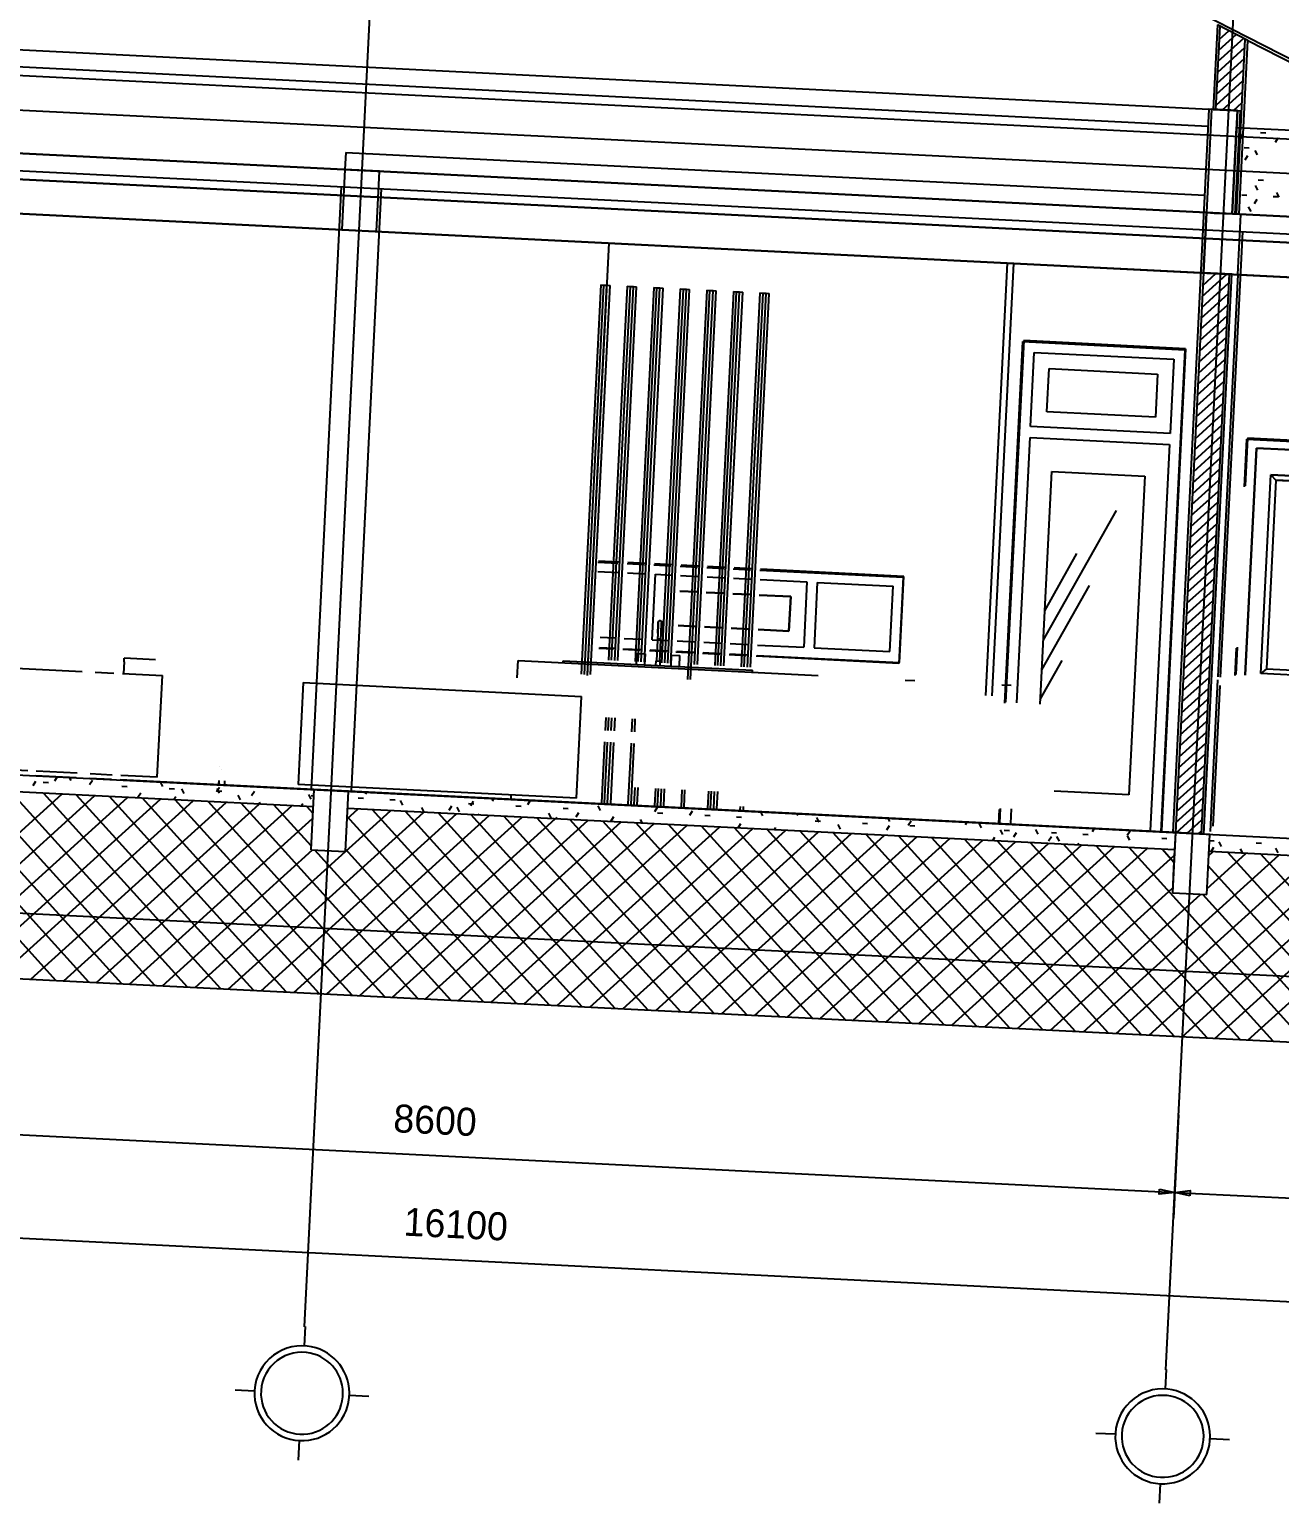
# Model space of a CAD drawing. Extents: x 549999 to 550212, y 1838161 to 1838467.
# Drawn here: x 550075.23 to 550082.48, y 1838235.4 to 1838243.96 of the extents above; entities that cross this region are included whole.
import ezdxf

# ---------------------------------------------------------------- set-up
doc = ezdxf.new("R2010")
doc.units = 0
for name, color, linetype in [('Level 1', 7, 'Continuous'), ('Level 11', 7, 'Continuous'), ('Level 14', 7, 'Continuous'), ('Level 15', 7, 'Continuous'), ('Level 18', 7, 'Continuous'), ('Level 19', 7, 'Continuous'), ('Level 20', 7, 'Continuous'), ('Level 27', 7, 'Continuous'), ('Level 28', 7, 'Continuous'), ('Level 3', 7, 'Continuous'), ('Level 37', 7, 'Continuous'), ('Level 4', 7, 'Continuous'), ('Level 5', 7, 'Continuous'), ('Level 6', 7, 'Continuous'), ('Level 7', 7, 'Continuous'), ('Level 8', 7, 'Continuous')]:
    doc.layers.add(name, color=color, linetype=linetype)

# ---------------------------------------------------------------- blocks, each defined once
blk = doc.blocks.new('FURN42')
at = {"layer": 'Level 1'}
for p, q in [((287.39, 61.08), (448.86, 61.08)), ((287.39, 61.08), (287.39, 2)), ((448.86, 2), (448.86, 61.08)), ((448.86, 2), (287.39, 2))]:
    blk.add_line(p, q, dxfattribs=at)
blk = doc.blocks.new('4___S5')
at = {"layer": 'Level 1'}
for p, q in [((201.22, 70), (183.08, 70)), ((183.08, 67.93), (183.08, 61.08)), ((241.5, 9.99), (241.49, 9.99)), ((241.33, 2), (241.33, 0)), ((241.34, 2), (241.34, 0)), ((242.6, 8.37), (242.61, 8.37)), ((244.83, 0), (244.83, 2))]:
    blk.add_line(p, q, dxfattribs=at)
blk.add_ellipse((183.08, 67.5), major_axis=(0, 2.5), ratio=0.000167, start_param=4.886922, end_param=6.283185, dxfattribs=at)
blk = doc.blocks.new('M_SIN1')
at = {"layer": 'Level 3'}
for p, q in [((491.22, 100), (491.22, 83.81)), ((491.22, 100), (491.22, 96.51)), ((492.17, 96.51), (491.24, 96.51)), ((493.1, 96.51), (492.17, 96.51)), ((493.12, 83.81), (493.12, 100)), ((493.12, 96.51), (493.12, 100)), ((479.63, 87.62), (479.63, 81.27)), ((479.63, 87.62), (484.71, 87.62)), ((484.71, 81.27), (484.71, 87.62)), ((499.63, 87.62), (499.63, 81.27)), ((499.63, 87.62), (504.71, 87.62)), ((504.71, 81.27), (504.71, 87.62)), ((437.17, 81.27), (547.17, 81.27)), ((437.17, 80), (437.17, 81.27)), ((490.9, 83.81), (490.9, 81.27)), ((490.9, 83.81), (493.44, 83.81)), ((493.44, 81.27), (493.44, 83.81)), ((547.17, 80), (547.17, 81.27))]:
    blk.add_line(p, q, dxfattribs=at)
for points in [[(491.22, 106.35), (491.22, 106.39), (491.22, 106.43), (491.23, 106.47), (491.23, 106.5), (491.24, 106.54), (491.25, 106.58), (491.26, 106.62), (491.27, 106.65), (491.28, 106.69), (491.29, 106.72), (491.31, 106.76), (491.33, 106.79), (491.35, 106.83), (491.37, 106.86), (491.39, 106.89), (491.41, 106.92), (491.43, 106.95), (491.46, 106.98), (491.48, 107.01), (491.51, 107.04), (491.54, 107.06), (491.57, 107.09), (491.6, 107.11), (491.63, 107.13), (491.66, 107.15), (491.69, 107.17), (491.72, 107.19), (491.76, 107.21), (491.79, 107.23), (491.83, 107.24), (491.86, 107.25), (491.9, 107.27), (491.94, 107.28), (491.97, 107.28), (492.01, 107.29), (492.05, 107.3), (492.09, 107.3), (492.12, 107.3), (492.16, 107.3), (492.17, 107.3)], [(491.22, 106.15), (491.22, 106.21), (491.22, 106.26), (491.22, 106.3), (491.22, 106.33), (491.22, 106.34), (491.22, 106.35), (491.22, 106.35)], [(491.22, 106.35), (491.22, 106.35), (491.22, 106.33), (491.22, 106.31), (491.22, 106.27), (491.22, 106.23), (491.22, 106.17), (491.22, 106.11), (491.22, 106.03), (491.22, 105.95), (491.22, 105.85), (491.22, 105.75), (491.22, 105.63), (491.22, 105.51), (491.22, 105.38), (491.22, 105.24), (491.22, 105.1), (491.22, 104.94), (491.22, 104.78), (491.22, 104.61), (491.22, 104.43), (491.22, 104.24), (491.22, 104.05), (491.22, 103.85), (491.22, 103.64), (491.22, 103.43), (491.22, 103.22), (491.22, 103), (491.22, 102.77), (491.22, 102.54), (491.22, 102.3), (491.22, 102.06), (491.22, 101.82), (491.22, 101.58), (491.22, 101.33), (491.22, 101.08), (491.22, 100.83), (491.22, 100.58), (491.22, 100.32), (491.22, 100.07), (491.22, 100)], [(491.22, 100), (491.22, 100.26), (491.22, 100.51), (491.22, 100.76), (491.22, 101.01), (491.22, 101.26), (491.22, 101.51), (491.22, 101.76), (491.22, 102), (491.22, 102.24), (491.22, 102.48), (491.22, 102.71), (491.22, 102.93), (491.22, 103.16), (491.22, 103.38), (491.22, 103.59), (491.22, 103.79), (491.22, 104), (491.22, 104.19), (491.22, 104.38), (491.22, 104.56), (491.22, 104.73), (491.22, 104.9), (491.22, 105.05), (491.22, 105.2), (491.22, 105.35), (491.22, 105.48), (491.22, 105.6), (491.22, 105.72), (491.22, 105.82), (491.22, 105.92)], [(492.17, 107.3), (492.21, 107.3), (492.25, 107.3), (492.29, 107.3), (492.32, 107.29), (492.36, 107.29), (492.4, 107.28), (492.44, 107.27), (492.47, 107.26), (492.51, 107.24), (492.54, 107.23), (492.58, 107.21), (492.61, 107.2), (492.65, 107.18), (492.68, 107.16), (492.71, 107.14), (492.74, 107.12), (492.77, 107.09), (492.8, 107.07), (492.83, 107.04), (492.86, 107.02), (492.88, 106.99), (492.91, 106.96), (492.93, 106.93), (492.95, 106.9), (492.97, 106.87), (492.99, 106.83), (493.01, 106.8), (493.03, 106.77), (493.05, 106.73), (493.06, 106.7), (493.07, 106.66), (493.08, 106.63), (493.09, 106.59), (493.1, 106.55), (493.11, 106.51), (493.12, 106.48), (493.12, 106.44), (493.12, 106.4), (493.12, 106.36), (493.12, 106.35)], [(493.12, 106.35), (493.12, 106.35), (493.12, 106.33), (493.12, 106.31), (493.12, 106.27), (493.12, 106.23), (493.12, 106.17), (493.12, 106.11)], [(493.12, 100), (493.12, 100.26), (493.12, 100.51), (493.12, 100.76), (493.12, 101.01), (493.12, 101.26), (493.12, 101.51), (493.12, 101.76), (493.12, 102), (493.12, 102.24), (493.12, 102.48), (493.12, 102.71), (493.12, 102.93), (493.12, 103.16), (493.12, 103.38), (493.12, 103.59), (493.12, 103.79), (493.12, 104), (493.12, 104.19), (493.12, 104.38), (493.12, 104.56), (493.12, 104.73), (493.12, 104.9), (493.12, 105.05), (493.12, 105.2), (493.12, 105.35), (493.12, 105.48), (493.12, 105.6), (493.12, 105.72), (493.12, 105.82), (493.12, 105.92), (493.12, 106.01), (493.12, 106.09), (493.12, 106.15), (493.12, 106.21), (493.12, 106.26), (493.12, 106.3), (493.12, 106.33), (493.12, 106.34), (493.12, 106.35), (493.12, 106.35)], [(493.12, 105.95), (493.12, 105.85), (493.12, 105.75), (493.12, 105.63), (493.12, 105.51), (493.12, 105.38), (493.12, 105.24), (493.12, 105.1), (493.12, 104.94), (493.12, 104.78), (493.12, 104.61), (493.12, 104.43), (493.12, 104.24), (493.12, 104.05), (493.12, 103.85), (493.12, 103.64), (493.12, 103.43), (493.12, 103.22), (493.12, 103), (493.12, 102.77), (493.12, 102.54), (493.12, 102.3), (493.12, 102.06), (493.12, 101.82), (493.12, 101.58), (493.12, 101.33), (493.12, 101.08), (493.12, 100.83), (493.12, 100.58), (493.12, 100.32), (493.12, 100.07), (493.12, 100)]]:
    blk.add_lwpolyline(points, dxfattribs=at)
blk = doc.blocks.new('FURN43')
at = {"layer": 'Level 1'}
for p, q in [((411.1, 80), (585.36, 80)), ((411.1, 70), (411.1, 80)), ((635.86, 80), (641.36, 80)), ((691.86, 80), (697.36, 80)), ((411.1, 0), (411.1, 2))]:
    blk.add_line(p, q, dxfattribs=at)
blk = doc.blocks.new('FLOO26')
at = {"layer": 'Level 8'}
for p, q in [((448.1, 300), (449.9, 300)), ((448.1, 300), (448.1, 74)), ((449.9, 300), (451.7, 300)), ((449.9, 74), (449.9, 300)), ((451.7, 300), (453.5, 300)), ((451.7, 74), (451.7, 300)), ((453.5, 74), (453.5, 300)), ((463.5, 300), (465.3, 300)), ((463.5, 300), (463.5, 82.9)), ((465.3, 300), (467.1, 300)), ((465.3, 82.9), (465.3, 300)), ((467.1, 300), (468.9, 300)), ((467.1, 82.9), (467.1, 300)), ((468.9, 82.9), (468.9, 300)), ((478.9, 300), (480.7, 300)), ((478.9, 300), (478.9, 82.9)), ((480.7, 300), (482.5, 300)), ((480.7, 82.9), (480.7, 300)), ((482.5, 300), (484.3, 300)), ((482.5, 82.9), (482.5, 300)), ((484.3, 82.9), (484.3, 300)), ((494.3, 300), (496.1, 300)), ((494.3, 300), (494.3, 82.9)), ((496.1, 300), (497.9, 300)), ((496.1, 82.9), (496.1, 300)), ((497.9, 300), (499.7, 300)), ((497.9, 82.9), (497.9, 300)), ((499.7, 82.9), (499.7, 300)), ((509.7, 300), (511.5, 300)), ((509.7, 300), (509.7, 74)), ((511.5, 300), (513.3, 300)), ((511.5, 74), (511.5, 300)), ((513.3, 300), (515.1, 300)), ((513.3, 82.9), (513.3, 300)), ((515.1, 82.9), (515.1, 300)), ((525.1, 300), (526.9, 300)), ((525.1, 300), (525.1, 82.9)), ((526.9, 300), (528.7, 300)), ((526.9, 82.9), (526.9, 300)), ((528.7, 300), (530.5, 300)), ((528.7, 82.9), (528.7, 300)), ((530.5, 82.9), (530.5, 300)), ((540.5, 300), (542.3, 300)), ((540.5, 300), (540.5, 82.9)), ((542.3, 300), (544.1, 300)), ((542.3, 82.9), (542.3, 300)), ((544.1, 300), (545.9, 300)), ((544.1, 82.9), (544.1, 300)), ((545.9, 82.9), (545.9, 300)), ((463.5, 49.66), (463.5, 42.16)), ((465.3, 42.16), (465.3, 49.66)), ((467.1, 42.16), (467.1, 49.66)), ((468.9, 42.16), (468.9, 49.66)), ((478.9, 49.66), (478.9, 42.16)), ((480.7, 42.16), (480.7, 49.66)), ((463.5, 35.42), (463.5, 0)), ((465.3, 0), (465.3, 35.42)), ((467.1, 0), (467.1, 35.42)), ((468.9, 0), (468.9, 35.42)), ((478.9, 35.42), (478.9, 0)), ((480.7, 0), (480.7, 35.42)), ((482.5, 0), (482.5, 9.99)), ((484.3, 0), (484.3, 10)), ((494.3, 10), (494.3, 0)), ((496.1, 0), (496.1, 10)), ((497.9, 0), (497.9, 10)), ((499.7, 0), (499.7, 10.01)), ((509.7, 10.01), (509.7, 0)), ((511.5, 0), (511.5, 10.01)), ((525.1, 9.99), (525.1, 0)), ((526.9, 0), (526.9, 9.99)), ((528.7, 0), (528.7, 9.99)), ((530.5, 0), (530.5, 9.99)), ((544.1, 0), (544.1, 2)), ((545.9, 0), (545.9, 2))]:
    blk.add_line(p, q, dxfattribs=at)
blk = doc.blocks.new('CUADI3')
at = {"layer": 'Level 5'}
for p, q in [((921.1, 230), (827.1, 230)), ((827.1, 230), (827.1, 202.22)), ((832.6, 92.71), (832.6, 224.5)), ((832.6, 224.5), (915.6, 224.5)), ((915.6, 224.5), (832.6, 224.5)), ((832.6, 224.5), (832.6, 92.71)), ((915.6, 224.5), (915.6, 0)), ((915.6, 0), (915.6, 224.5)), ((921.1, 0), (921.1, 230)), ((905.6, 209.5), (841.6, 209.5)), ((841.6, 209.5), (844.6, 206.5)), ((841.6, 209.5), (844.6, 206.5)), ((841.6, 94), (841.6, 209.5)), ((841.6, 209.5), (905.6, 209.5)), ((844.6, 206.5), (852.37, 206.5)), ((902.6, 206.5), (844.6, 206.5)), ((844.6, 206.5), (844.6, 97)), ((852.37, 206.5), (902.6, 206.5)), ((872.09, 184.79), (882.95, 206.5)), ((872.09, 201.93), (874.37, 206.5)), ((877.8, 179.07), (891.52, 206.5)), ((889.23, 184.79), (900.09, 206.5)), ((902.6, 206.5), (905.6, 209.5)), ((905.6, 209.5), (902.6, 206.5)), ((902.6, 97), (902.6, 206.5)), ((905.6, 209.5), (905.6, 94)), ((827.1, 108.69), (827.1, 92.71)), ((844.6, 97), (841.6, 94)), ((844.6, 97), (902.6, 97)), ((905.6, 94), (902.6, 97)), ((905.6, 94), (841.6, 94)), ((863.26, 79), (905.6, 79)), ((865.82, 76), (867.95, 79)), ((874.4, 76), (876.52, 79)), ((882.97, 76), (885.09, 79)), ((905.6, 79), (902.6, 76)), ((905.6, 79), (905.6, 15)), ((902.6, 76), (864.5, 76)), ((891.3, 51.75), (902.6, 74.35)), ((902.6, 18), (902.6, 76)), ((882.99, 18), (902.6, 57.21)), ((891.57, 18), (902.6, 40.06)), ((902.6, 18), (864.5, 18)), ((864.5, 18), (864.5, 15.24)), ((864.5, 18), (902.6, 18)), ((900.14, 18), (902.6, 22.92)), ((905.6, 15), (902.6, 18)), ((905.6, 15), (902.6, 18)), ((864.5, 15.24), (862.6, 15.16)), ((862.6, 15.16), (862.6, 15)), ((862.6, 15), (864.5, 15)), ((905.6, 15), (862.6, 15)), ((864.5, 15), (874.56, 15)), ((874.56, 15), (905.6, 15))]:
    blk.add_line(p, q, dxfattribs=at)
blk = doc.blocks.new('FURN46')
at = {"layer": 'Level 1'}
for p, q in [((48.6, 61.08), (54.36, 61.08)), ((48.6, 2), (48.6, 61.08)), ((59.38, 61.08), (71.6, 61.08)), ((79.1, 61.08), (159.1, 61.08)), ((166.6, 61.08), (177.43, 61.08)), ((182.45, 61.08), (205.6, 61.08)), ((205.6, 2), (205.6, 61.08)), ((52.39, 2), (48.6, 2)), ((71.6, 2), (57.39, 2)), ((101.4, 2), (79.1, 2)), ((130.4, 2), (106.4, 2)), ((159.1, 2), (135.4, 2)), ((179.42, 2), (166.6, 2)), ((205.6, 2), (184.42, 2))]:
    blk.add_line(p, q, dxfattribs=at)
blk = doc.blocks.new('CUA_13')
at = {"layer": 'Level 5'}
for p, q in [((788.6, 280), (694.6, 280)), ((694.6, 280), (694.6, 69.99)), ((788.6, 280), (788.6, 0)), ((701.1, 230.5), (701.1, 273.5)), ((701.1, 273.5), (782.1, 273.5)), ((782.1, 273.5), (782.1, 230.5)), ((710.1, 239.5), (710.1, 264.5)), ((710.1, 264.5), (773.1, 264.5)), ((773.1, 264.5), (773.1, 239.5)), ((773.1, 239.5), (710.1, 239.5)), ((782.1, 230.5), (701.1, 230.5)), ((701.1, 224), (782.1, 224)), ((701.1, 69.99), (701.1, 224)), ((782.1, 224), (782.1, 0)), ((714.6, 70), (714.6, 205)), ((714.6, 205), (768.6, 205)), ((768.6, 205), (768.6, 20)), ((714.6, 106.96), (753.28, 184.33)), ((714.6, 124.11), (731.63, 158.17)), ((714.6, 89.82), (739.76, 140.14)), ((714.6, 72.67), (726.23, 95.94)), ((768.6, 20), (725.21, 20)), ((694.6, 8.39), (694.6, 0)), ((701.1, 0), (701.1, 8.39))]:
    blk.add_line(p, q, dxfattribs=at)
blk = doc.blocks.new('CUA_L1')
at = {"layer": 'Level 7'}
for p, q in [((466.5, 140), (454.8, 140)), ((481.9, 140), (471.9, 140)), ((497.3, 140), (487.3, 140)), ((512.7, 140), (502.7, 140)), ((528.1, 140), (518.1, 140)), ((543.5, 140), (533.5, 140)), ((632.1, 140), (548.9, 140)), ((632.1, 90), (632.1, 140)), ((454.8, 134), (466.5, 134)), ((471.9, 134), (481.9, 134)), ((488.1, 134), (497.3, 134)), ((488.1, 96), (488.1, 134)), ((502.7, 134), (512.7, 134)), ((518.1, 134), (528.1, 134)), ((533.5, 134), (543.5, 134)), ((548.9, 134), (576.1, 134)), ((576.1, 134), (576.1, 96)), ((582.1, 134), (582.1, 96)), ((582.1, 134), (626.1, 134)), ((626.1, 96), (626.1, 134)), ((512.7, 125), (502.7, 125)), ((502.7, 125), (512.7, 125)), ((528.1, 125), (518.1, 125)), ((518.1, 125), (528.1, 125)), ((543.5, 125), (533.5, 125)), ((533.5, 125), (543.5, 125)), ((567.1, 125), (548.9, 125)), ((548.9, 125), (567.1, 125)), ((567.1, 105), (567.1, 125)), ((567.1, 125), (567.1, 105)), ((502.7, 105), (512.7, 105)), ((512.7, 105), (502.7, 105)), ((518.1, 105), (528.1, 105)), ((528.1, 105), (518.1, 105)), ((533.5, 105), (543.5, 105)), ((543.5, 105), (533.5, 105)), ((549.31, 105), (567.1, 105)), ((567.1, 105), (549.31, 105)), ((457.93, 96), (466.5, 96)), ((471.9, 96), (481.9, 96)), ((488.1, 96), (497.3, 96)), ((502.7, 96), (512.7, 96)), ((518.1, 96), (528.1, 96)), ((533.5, 96), (543.5, 96)), ((549.34, 96), (576.1, 96)), ((582.1, 96), (626.1, 96)), ((457.93, 90), (466.5, 90)), ((471.9, 90), (481.9, 90)), ((487.3, 90), (497.3, 90)), ((502.7, 90), (512.7, 90)), ((518.1, 90), (528.1, 90)), ((533.5, 90), (543.5, 90)), ((549.35, 90), (632.1, 90))]:
    blk.add_line(p, q, dxfattribs=at)
blk = doc.blocks.new('GRID_7')
at = {"layer": 'Level 19'}
for p, q in [((-123.57, -207.15), (-123.57, -218.4)), ((-162.34, -245.92), (-151.09, -245.92)), ((-84.81, -245.92), (-96.06, -245.92)), ((-123.57, -284.68), (-123.57, -273.43))]:
    blk.add_line(p, q, dxfattribs=at)
for radius, start, end in [(27.52, 86.59057, 185.41735), (23.77, 86.59057, 185.41735), (23.77, 3.40943, 86.59057), (27.52, 3.40943, 86.59057), (23.77, 185.41735, 275.41735), (23.77, 275.41735, 3.40943), (27.52, 275.41735, 3.40943), (27.52, 185.41735, 275.41735)]:
    blk.add_arc((-123.57, -245.92), radius, start, end, dxfattribs=at)

msp = doc.modelspace()

# ---------------------------------------------------------------- linework, layer by layer
at = {"layer": 'Level 11'}
for p, q in [((550075.3873, 1838238.4493), (550074.3626, 1838239.5819)), ((550075.578, 1838238.4398), (550074.5533, 1838239.5724)), ((550075.7687, 1838238.4303), (550074.744, 1838239.5628)), ((550075.9594, 1838238.4207), (550074.9346, 1838239.5533)), ((550076.15, 1838238.4112), (550075.1253, 1838239.5438)), ((550076.3407, 1838238.4017), (550075.316, 1838239.5342)), ((550076.8829, 1838239.556), (550076.8654, 1838239.2065)), ((550077.0827, 1838239.546), (550076.8829, 1838239.556)), ((550077.0652, 1838239.1965), (550077.0827, 1838239.546)), ((550074.2879, 1838238.5043), (550075.4205, 1838239.529)), ((550074.4786, 1838238.4948), (550075.6112, 1838239.5195)), ((550074.6693, 1838238.4852), (550075.8019, 1838239.51)), ((550074.86, 1838238.4757), (550075.9926, 1838239.5004)), ((550075.0507, 1838238.4662), (550076.1832, 1838239.4909)), ((550075.2413, 1838238.4566), (550076.3739, 1838239.4814)), ((550075.432, 1838238.4471), (550076.5646, 1838239.4718)), ((550076.5314, 1838238.3921), (550075.5067, 1838239.5247)), ((550075.6227, 1838238.4376), (550076.7553, 1838239.4623)), ((550076.7221, 1838238.3826), (550075.6974, 1838239.5152)), ((550076.9128, 1838238.3731), (550075.888, 1838239.5056)), ((550077.1035, 1838238.3635), (550076.0787, 1838239.4961)), ((550077.2941, 1838238.354), (550076.2694, 1838239.4866)), ((550077.4848, 1838238.3445), (550076.4601, 1838239.477)), ((550076.8666, 1838239.229), (550076.6508, 1838239.4675)), ((550076.8761, 1838239.4197), (550076.8414, 1838239.458)), ((550075.8134, 1838238.428), (550076.8745, 1838239.3881)), ((550076.3854, 1838238.3994), (550077.518, 1838239.4242)), ((550076.5761, 1838238.3899), (550077.7087, 1838239.4146)), ((550076.7668, 1838238.3804), (550077.8994, 1838239.4051)), ((550076.9575, 1838238.3708), (550078.09, 1838239.3956)), ((550077.0652, 1838239.1965), (550077.3273, 1838239.4337)), ((550077.0747, 1838239.3872), (550077.1366, 1838239.4432)), ((550078.0569, 1838238.3159), (550077.0754, 1838239.4006)), ((550077.1482, 1838238.3613), (550078.2807, 1838239.386)), ((550078.2475, 1838238.3063), (550077.2228, 1838239.4389)), ((550077.3388, 1838238.3518), (550078.4714, 1838239.3765)), ((550078.4382, 1838238.2968), (550077.4135, 1838239.4294)), ((550077.5295, 1838238.3422), (550078.6621, 1838239.367)), ((550078.6289, 1838238.2873), (550077.6042, 1838239.4199)), ((550078.8196, 1838238.2777), (550077.7949, 1838239.4103)), ((550079.0103, 1838238.2682), (550077.9855, 1838239.4008)), ((550079.2009, 1838238.2587), (550078.1762, 1838239.3913)), ((550079.3916, 1838238.2491), (550078.3669, 1838239.3817)), ((550079.5823, 1838238.2396), (550078.5576, 1838239.3722)), ((550079.773, 1838238.2301), (550078.7483, 1838239.3627)), ((550077.7202, 1838238.3327), (550078.8528, 1838239.3574)), ((550077.9109, 1838238.3232), (550079.0435, 1838239.3479)), ((550078.1016, 1838238.3136), (550079.2341, 1838239.3384)), ((550078.2922, 1838238.3041), (550079.4248, 1838239.3288)), ((550078.4829, 1838238.2946), (550079.6155, 1838239.3193)), ((550078.6736, 1838238.285), (550079.8062, 1838239.3098)), ((550078.8643, 1838238.2755), (550079.9969, 1838239.3002)), ((550079.9637, 1838238.2205), (550078.9389, 1838239.3531)), ((550079.055, 1838238.266), (550080.1875, 1838239.2907)), ((550080.1543, 1838238.211), (550079.1296, 1838239.3436)), ((550079.2456, 1838238.2564), (550080.3782, 1838239.2812)), ((550080.345, 1838238.2015), (550079.3203, 1838239.3341)), ((550080.5357, 1838238.1919), (550079.511, 1838239.3245)), ((550080.7264, 1838238.1824), (550079.7017, 1838239.315)), ((550080.9171, 1838238.1729), (550079.8923, 1838239.3055)), ((550081.1077, 1838238.1634), (550080.083, 1838239.2959)), ((550081.2984, 1838238.1538), (550080.2737, 1838239.2864)), ((550081.4891, 1838238.1443), (550080.4644, 1838239.2769)), ((550081.8767, 1838239.3064), (550081.8664, 1838239.1012)), ((550082.0764, 1838239.2964), (550081.8767, 1838239.3064)), ((550082.059, 1838238.9468), (550082.0764, 1838239.2964)), ((550076.0041, 1838238.4185), (550076.8745, 1838239.206)), ((550076.1947, 1838238.409), (550077.0652, 1838239.1965)), ((550076.8654, 1838239.2065), (550077.0652, 1838239.1965)), ((550077.6755, 1838238.3349), (550076.888, 1838239.2053)), ((550077.8662, 1838238.3254), (550077.0659, 1838239.2099)), ((550079.4363, 1838238.2469), (550080.5689, 1838239.2716)), ((550079.627, 1838238.2374), (550080.7596, 1838239.2621)), ((550079.8177, 1838238.2278), (550080.9503, 1838239.2526)), ((550080.0084, 1838238.2183), (550081.1409, 1838239.243)), ((550080.199, 1838238.2088), (550081.3316, 1838239.2335)), ((550080.3897, 1838238.1992), (550081.5223, 1838239.224)), ((550080.5804, 1838238.1897), (550081.713, 1838239.2144)), ((550081.6798, 1838238.1348), (550080.6551, 1838239.2673)), ((550081.8705, 1838238.1252), (550080.8457, 1838239.2578)), ((550082.0612, 1838238.1157), (550081.0364, 1838239.2483)), ((550082.2518, 1838238.1062), (550081.2271, 1838239.2387)), ((550082.4425, 1838238.0966), (550081.4178, 1838239.2292)), ((550082.6332, 1838238.0871), (550081.6085, 1838239.2197)), ((550081.8681, 1838239.134), (550081.7991, 1838239.2101)), ((550082.0703, 1838239.1736), (550082.0943, 1838239.1954)), ((550083.2052, 1838238.0585), (550082.1805, 1838239.1911)), ((550080.7711, 1838238.1802), (550081.8701, 1838239.1745)), ((550081.3431, 1838238.1516), (550082.4757, 1838239.1763)), ((550081.5338, 1838238.1421), (550082.6664, 1838239.1668)), ((550081.7245, 1838238.1325), (550082.8571, 1838239.1572)), ((550081.9152, 1838238.123), (550083.0477, 1838239.1477)), ((550082.0608, 1838238.9829), (550082.285, 1838239.1858)), ((550083.0146, 1838238.068), (550082.0674, 1838239.1149)), ((550082.1058, 1838238.1135), (550083.2384, 1838239.1382)), ((550082.2965, 1838238.1039), (550083.4291, 1838239.1286)), ((550083.3959, 1838238.049), (550082.3712, 1838239.1815)), ((550081.8664, 1838239.1012), (550081.8592, 1838238.9568)), ((550080.9618, 1838238.1706), (550081.8606, 1838238.9839)), ((550081.1524, 1838238.1611), (550082.0229, 1838238.9486)), ((550081.8592, 1838238.9568), (550082.059, 1838238.9468)), ((550082.8239, 1838238.0776), (550082.0364, 1838238.948))]:
    msp.add_line(p, q, dxfattribs=at)
at = {"layer": 'Level 14'}
for p, q in [((550082.1253, 1838243.7796), (550082.2727, 1838243.9129)), ((550082.1285, 1838243.8432), (550082.2298, 1838243.9348)), ((550082.1317, 1838243.9067), (550082.187, 1838243.9567)), ((550082.1222, 1838243.716), (550082.2795, 1838243.8584)), ((550082.1158, 1838243.5889), (550082.2731, 1838243.7312)), ((550082.119, 1838243.6525), (550082.2763, 1838243.7948)), ((550082.1126, 1838243.5254), (550082.2699, 1838243.6677)), ((550082.1495, 1838243.498), (550082.2668, 1838243.6041)), ((550082.0864, 1838243.5011), (550082.0564, 1838242.9019)), ((550082.2362, 1838243.4937), (550082.0864, 1838243.5011)), ((550082.2063, 1838242.8944), (550082.2362, 1838243.4937)), ((550082.213, 1838243.4948), (550082.2636, 1838243.5406)), ((550082.2499, 1838243.4675), (550082.2604, 1838243.477)), ((550082.2467, 1838243.4039), (550082.2572, 1838243.4134)), ((550082.2436, 1838243.3404), (550082.2541, 1838243.3499)), ((550082.2372, 1838243.2133), (550082.2477, 1838243.2228)), ((550082.2404, 1838243.2768), (550082.2509, 1838243.2863)), ((550082.234, 1838243.1497), (550082.2445, 1838243.1592)), ((550082.2309, 1838243.0861), (550082.2413, 1838243.0956)), ((550082.2245, 1838242.959), (550082.235, 1838242.9685)), ((550082.2277, 1838243.0226), (550082.2382, 1838243.0321)), ((550082.0564, 1838242.9019), (550082.102, 1838242.8996)), ((550082.102, 1838242.8996), (550082.2063, 1838242.8944)), ((550082.2213, 1838242.8955), (550082.2318, 1838242.905)), ((550082.0322, 1838242.4161), (550082.1752, 1838242.5455)), ((550082.0353, 1838242.4797), (550082.1116, 1838242.5487)), ((550082.0385, 1838242.5432), (550082.0481, 1838242.5519)), ((550082.029, 1838242.3526), (550082.1863, 1838242.4949)), ((550082.0226, 1838242.2254), (550082.1799, 1838242.3678)), ((550082.0258, 1838242.289), (550082.1831, 1838242.4313)), ((550082.0194, 1838242.1619), (550082.1767, 1838242.3042)), ((550082.0163, 1838242.0983), (550082.1736, 1838242.2406)), ((550082.0099, 1838241.9712), (550082.1672, 1838242.1135)), ((550082.0131, 1838242.0348), (550082.1704, 1838242.1771)), ((550082.0067, 1838241.9076), (550082.164, 1838242.05)), ((550082.0036, 1838241.8441), (550082.1609, 1838241.9864)), ((550081.9972, 1838241.7169), (550082.1545, 1838241.8593)), ((550082.0004, 1838241.7805), (550082.1577, 1838241.9228)), ((550081.994, 1838241.6534), (550082.1513, 1838241.7957)), ((550081.9908, 1838241.5898), (550082.1481, 1838241.7322)), ((550081.9845, 1838241.4627), (550082.1418, 1838241.605)), ((550081.9877, 1838241.5263), (550082.145, 1838241.6686)), ((550081.9813, 1838241.3991), (550082.1386, 1838241.5415)), ((550081.9781, 1838241.3356), (550082.1354, 1838241.4779)), ((550081.9718, 1838241.2085), (550082.1291, 1838241.3508)), ((550081.975, 1838241.272), (550082.1323, 1838241.4144)), ((550081.9686, 1838241.1449), (550082.1259, 1838241.2872)), ((550081.9622, 1838241.0178), (550082.1195, 1838241.1601)), ((550081.9654, 1838241.0813), (550082.1227, 1838241.2237)), ((550081.9591, 1838240.9542), (550082.1164, 1838241.0966)), ((550081.9559, 1838240.8907), (550082.1132, 1838241.033)), ((550081.9495, 1838240.7635), (550082.1068, 1838240.9059)), ((550081.9527, 1838240.8271), (550082.11, 1838240.9694)), ((550081.9464, 1838240.7), (550082.1037, 1838240.8423)), ((550081.9432, 1838240.6364), (550082.1005, 1838240.7787)), ((550081.9368, 1838240.5093), (550082.0941, 1838240.6516)), ((550081.94, 1838240.5729), (550082.0973, 1838240.7152)), ((550081.9336, 1838240.4457), (550082.091, 1838240.5881)), ((550081.9305, 1838240.3822), (550082.0878, 1838240.5245)), ((550081.9241, 1838240.2551), (550082.0814, 1838240.3974)), ((550081.9273, 1838240.3186), (550082.0846, 1838240.4609)), ((550081.9209, 1838240.1915), (550082.0782, 1838240.3338)), ((550081.9178, 1838240.1279), (550082.0751, 1838240.2703)), ((550081.9114, 1838240.0008), (550082.0687, 1838240.1431)), ((550081.9146, 1838240.0644), (550082.0719, 1838240.2067)), ((550081.9082, 1838239.9373), (550082.0655, 1838240.0796)), ((550081.9051, 1838239.8737), (550082.0624, 1838240.016)), ((550081.8987, 1838239.7466), (550082.056, 1838239.8889)), ((550081.9019, 1838239.8101), (550082.0592, 1838239.9525)), ((550081.8955, 1838239.683), (550082.0528, 1838239.8253)), ((550081.8923, 1838239.6195), (550082.0496, 1838239.7618)), ((550081.886, 1838239.4923), (550082.0433, 1838239.6347)), ((550081.8892, 1838239.5559), (550082.0465, 1838239.6982)), ((550081.8828, 1838239.4288), (550082.0401, 1838239.5711)), ((550081.8796, 1838239.3652), (550082.0369, 1838239.5075)), ((550081.8814, 1838239.3061), (550082.0338, 1838239.444)), ((550081.945, 1838239.303), (550082.0306, 1838239.3804)), ((550082.0085, 1838239.2998), (550082.0274, 1838239.3169))]:
    msp.add_line(p, q, dxfattribs=at)
at = {"layer": 'Level 15'}
for p, q in [((550086.1513, 1838242.6972), (550073.4672, 1838243.3313)), ((550082.2679, 1838243.3569), (550082.2515, 1838243.3316)), ((550082.3707, 1838243.3658), (550082.4008, 1838243.3643)), ((550082.4712, 1838243.3345), (550082.4548, 1838243.3092)), ((550073.4622, 1838243.2314), (550084.6454, 1838242.6723)), ((550082.2295, 1838243.2756), (550082.2234, 1838243.2875)), ((550082.2748, 1838243.2791), (550082.3049, 1838243.2776)), ((550082.2951, 1838243.2305), (550082.2787, 1838243.2052)), ((550082.3525, 1838243.236), (550082.3388, 1838243.2628)), ((550082.3546, 1838243.0315), (550082.3408, 1838243.0584)), ((550082.357, 1838243.0918), (550082.3871, 1838243.0903)), ((550082.2611, 1838243.0051), (550082.2912, 1838243.0036)), ((550082.3495, 1838242.9777), (550082.3331, 1838242.9523)), ((550082.4437, 1838242.996), (550082.4739, 1838242.9944)), ((550082.4777, 1838242.9918), (550082.4639, 1838243.0187)), ((550082.3149, 1838242.9084), (550082.3012, 1838242.9353)), ((550075.3948, 1838239.6304), (550075.3787, 1838239.6054)), ((550075.475, 1838239.6095), (550075.4661, 1838239.6269)), ((550075.2686, 1838239.6036), (550075.2522, 1838239.5782)), ((550075.3133, 1838239.5987), (550075.3434, 1838239.5972)), ((550075.5983, 1838239.6083), (550075.5819, 1838239.583)), ((550075.7699, 1838239.5759), (550075.8, 1838239.5744)), ((550075.8783, 1838239.5363), (550075.8619, 1838239.511)), ((550076.007, 1838239.5739), (550075.9934, 1838239.6005)), ((550076.0439, 1838239.5622), (550076.074, 1838239.5607)), ((550076.1301, 1838239.5342), (550076.1163, 1838239.5611)), ((550076.3178, 1838239.5485), (550076.348, 1838239.547)), ((550076.3344, 1838239.5683), (550076.318, 1838239.5429)), ((550076.3346, 1838239.5363), (550076.3208, 1838239.5631)), ((550076.5376, 1838239.5458), (550076.5212, 1838239.5205)), ((550077.1875, 1838239.5408), (550077.1806, 1838239.53)), ((550076.0815, 1838239.5139), (550076.0703, 1838239.4965)), ((550076.4576, 1838239.4966), (550076.4439, 1838239.5234)), ((550076.5733, 1838239.4714), (550076.567, 1838239.4838)), ((550076.8177, 1838239.4738), (550076.8085, 1838239.4596)), ((550076.8665, 1838239.5007), (550076.8528, 1838239.5275)), ((550076.8658, 1838239.5211), (550076.8811, 1838239.5203)), ((550077.1398, 1838239.5074), (550077.1699, 1838239.5059)), ((550077.3224, 1838239.4983), (550077.3526, 1838239.4968)), ((550077.3985, 1838239.4651), (550077.3848, 1838239.492)), ((550077.5216, 1838239.4254), (550077.5079, 1838239.4523)), ((550077.6802, 1838239.4609), (550077.6638, 1838239.4355)), ((550077.7261, 1838239.4275), (550077.7123, 1838239.4543)), ((550077.7791, 1838239.4754), (550077.8092, 1838239.4739)), ((550077.8066, 1838239.4881), (550077.7903, 1838239.4627)), ((550077.9257, 1838239.5039), (550077.9167, 1838239.4899)), ((550078.053, 1838239.4617), (550078.0832, 1838239.4602)), ((550078.1363, 1838239.4928), (550078.1199, 1838239.4675)), ((550078.327, 1838239.448), (550078.3572, 1838239.4465)), ((550078.4208, 1838239.4753), (550078.4188, 1838239.4793)), ((550078.5439, 1838239.4357), (550078.5301, 1838239.4625)), ((550078.8724, 1838239.4528), (550078.856, 1838239.4274)), ((550077.8388, 1838239.4081), (550077.8354, 1838239.4147)), ((550078.2581, 1838239.3919), (550078.2443, 1838239.4188)), ((550078.2899, 1838239.3936), (550078.2849, 1838239.3858)), ((550078.4163, 1838239.4208), (550078.4, 1838239.3955)), ((550078.6196, 1838239.3984), (550078.6032, 1838239.373)), ((550078.7878, 1838239.3607), (550078.7763, 1838239.3832)), ((550078.875, 1838239.4206), (550078.9051, 1838239.4191)), ((550079.0756, 1838239.4303), (550079.0593, 1838239.405)), ((550079.149, 1838239.4069), (550079.1791, 1838239.4054)), ((550079.3316, 1838239.3978), (550079.3617, 1838239.3963)), ((550079.4848, 1838239.4042), (550079.4734, 1838239.4265)), ((550079.6893, 1838239.4062), (550079.6843, 1838239.416)), ((550079.7882, 1838239.375), (550079.8184, 1838239.3735)), ((550079.8123, 1838239.3666), (550079.7986, 1838239.3934)), ((550080.0622, 1838239.3613), (550080.0923, 1838239.3598)), ((550080.2213, 1838239.3707), (550080.2115, 1838239.3896)), ((550080.3447, 1838239.3726), (550080.3283, 1838239.3472)), ((550080.4566, 1838239.3774), (550080.4547, 1838239.3744)), ((550080.6675, 1838239.3668), (550080.6579, 1838239.352)), ((550080.7532, 1838239.3351), (550080.7395, 1838239.3619)), ((550079.1042, 1838239.3449), (550079.1038, 1838239.3456)), ((550079.3557, 1838239.3583), (550079.3394, 1838239.3331)), ((550079.5589, 1838239.3359), (550079.5503, 1838239.3226)), ((550079.9354, 1838239.3269), (550079.9217, 1838239.3538)), ((550080.2182, 1838239.3454), (550080.2019, 1838239.32)), ((550080.3362, 1838239.3476), (550080.3663, 1838239.3461)), ((550080.8279, 1838239.2781), (550080.8158, 1838239.2593)), ((550080.8763, 1838239.2954), (550080.8626, 1838239.3223)), ((550080.8841, 1838239.3202), (550080.9143, 1838239.3187)), ((550080.9544, 1838239.3053), (550080.938, 1838239.28)), ((550081.0808, 1838239.2975), (550081.067, 1838239.3243)), ((550081.1576, 1838239.2829), (550081.1412, 1838239.2575)), ((550081.1581, 1838239.3065), (550081.1883, 1838239.305)), ((550081.2039, 1838239.2578), (550081.1901, 1838239.2846)), ((550081.3408, 1838239.2974), (550081.3709, 1838239.2959)), ((550081.4057, 1838239.3299), (550081.3941, 1838239.3119)), ((550081.6137, 1838239.3148), (550081.5973, 1838239.2895)), ((550081.6128, 1838239.2619), (550081.599, 1838239.2887)), ((550081.7974, 1838239.2745), (550081.8275, 1838239.273)), ((550081.3187, 1838239.2342), (550081.3132, 1838239.245)), ((550082.0747, 1838239.2607), (550082.1015, 1838239.2593)), ((550082.0969, 1838239.2204), (550082.0812, 1838239.196)), ((550082.1448, 1838239.2263), (550082.131, 1838239.2532)), ((550082.2678, 1838239.1867), (550082.2541, 1838239.2135)), ((550082.3454, 1838239.2471), (550082.3755, 1838239.2456)), ((550082.4723, 1838239.1887), (550082.4586, 1838239.2155))]:
    msp.add_line(p, q, dxfattribs=at)
at = {"layer": 'Level 18'}
for p, q in [((550076.8273, 1838236.4401), (550077.474, 1838249.3772)), ((550081.821, 1838236.1904), (550082.4678, 1838249.1275)), ((550064.8273, 1838243.7632), (550092.357, 1838242.3869)), ((550064.6475, 1838240.1677), (550092.1772, 1838238.7914)), ((550064.6076, 1838239.3687), (550092.1373, 1838237.9924))]:
    msp.add_line(p, q, dxfattribs=at)
at = {"layer": 'Level 20'}
for p, q in [((550026.8667, 1838245.5108), (550087.9005, 1838242.4595)), ((550026.8567, 1838245.311), (550087.8905, 1838242.2598)), ((550070.6072, 1838243.9258), (550131.6409, 1838240.8746)), ((550070.5972, 1838243.7261), (550131.6309, 1838240.6748)), ((550129.369, 1838240.3864), (550068.3352, 1838243.4377)), ((550129.359, 1838240.1867), (550068.3252, 1838243.2379)), ((550073.2833, 1838237.65), (550081.8725, 1838237.2206)), ((550081.895, 1838237.67), (550081.865, 1838237.0708)), ((550081.895, 1838237.67), (550081.865, 1838237.0708)), ((550069.6578, 1838237.2312), (550085.7378, 1838236.4273)), ((550081.8725, 1838237.2206), (550085.7677, 1838237.0259))]:
    msp.add_line(p, q, dxfattribs=at)
for points in [[(550081.7841, 1838237.2399), (550081.8725, 1838237.2206), (550081.7826, 1838237.2102)], [(550081.961, 1838237.2013), (550081.8725, 1838237.2206), (550081.9625, 1838237.231)]]:
    msp.add_lwpolyline(points, close=True, dxfattribs=at)
at = {"layer": 'Level 27'}
for p, q in [((550077.0627, 1838243.1515), (550077.0452, 1838242.802)), ((550077.0627, 1838243.1515), (550077.0452, 1838242.802)), ((550077.2624, 1838243.1416), (550077.0627, 1838243.1515)), ((550077.2624, 1838243.1416), (550077.0627, 1838243.1515)), ((550077.2449, 1838242.792), (550077.2624, 1838243.1416)), ((550077.2449, 1838242.792), (550077.2624, 1838243.1416)), ((550082.0564, 1838242.9019), (550082.039, 1838242.5523)), ((550082.0564, 1838242.9019), (550082.039, 1838242.5523)), ((550082.2562, 1838242.8919), (550082.0564, 1838242.9019)), ((550082.2562, 1838242.8919), (550082.0564, 1838242.9019)), ((550082.2387, 1838242.5423), (550082.2562, 1838242.8919)), ((550082.2387, 1838242.5423), (550082.2562, 1838242.8919)), ((550077.0452, 1838242.802), (550077.2449, 1838242.792)), ((550077.0452, 1838242.802), (550077.2449, 1838242.792)), ((550082.024, 1838242.5531), (550077.2599, 1838242.7912)), ((550082.039, 1838242.5523), (550082.0845, 1838242.5501)), ((550082.039, 1838242.5523), (550082.1888, 1838242.5448)), ((550082.0845, 1838242.5501), (550082.1888, 1838242.5448)), ((550082.1888, 1838242.5448), (550082.2387, 1838242.5423)), ((550082.1888, 1838242.5448), (550082.2038, 1838242.5441)), ((550082.2038, 1838242.5441), (550082.2387, 1838242.5423)), ((550085.9191, 1838242.3583), (550082.2537, 1838242.5416))]:
    msp.add_line(p, q, dxfattribs=at)
at = {"layer": 'Level 28'}
for p, q in [((550076.8779, 1838239.4562), (550073.4972, 1838239.6252)), ((550076.8829, 1838239.556), (550076.8654, 1838239.2065)), ((550077.0827, 1838239.546), (550076.8829, 1838239.556)), ((550077.0652, 1838239.1965), (550077.0827, 1838239.546)), ((550081.8717, 1838239.2065), (550077.0777, 1838239.4462)), ((550081.8767, 1838239.3064), (550081.8592, 1838238.9568)), ((550082.0764, 1838239.2964), (550081.8767, 1838239.3064)), ((550082.059, 1838238.9468), (550082.0764, 1838239.2964)), ((550076.8654, 1838239.2065), (550077.0652, 1838239.1965)), ((550085.7518, 1838239.0125), (550082.0714, 1838239.1965)), ((550081.8592, 1838238.9568), (550082.059, 1838238.9468)), ((550073.4432, 1838238.5465), (550085.6979, 1838237.9339))]:
    msp.add_line(p, q, dxfattribs=at)
at = {"layer": 'Level 37'}
for p, q in [((550083.1858, 1838243.4626), (550079.3902, 1838245.4041)), ((550082.2966, 1838243.9006), (550083.185, 1838243.4462))]:
    msp.add_line(p, q, dxfattribs=at)
at = {"layer": 'Level 4'}
for p, q in [((550082.1209, 1838243.9905), (550082.0964, 1838243.5006)), ((550082.2966, 1838243.9006), (550082.1209, 1838243.9905)), ((550082.1114, 1838243.4999), (550082.1355, 1838243.983)), ((550082.2312, 1838242.8932), (550082.282, 1838243.9081)), ((550082.2462, 1838242.8924), (550082.2966, 1838243.9006)), ((550082.0714, 1838243.5019), (550081.8617, 1838239.3071)), ((550082.0864, 1838243.5011), (550082.0564, 1838242.9019)), ((550082.0964, 1838243.5006), (550082.0714, 1838243.5019)), ((550082.0964, 1838243.5006), (550082.2512, 1838243.4929)), ((550082.2362, 1838243.4937), (550082.2063, 1838242.8944)), ((550082.2512, 1838243.4929), (550082.2212, 1838242.8937)), ((550076.8679, 1838239.5568), (550077.0427, 1838243.0524)), ((550077.2724, 1838243.0409), (550077.0977, 1838239.5453)), ((550082.039, 1838242.5523), (550082.0564, 1838242.9019)), ((550082.2662, 1838242.7913), (550082.1371, 1838240.2089)), ((550078.4679, 1838240.2177), (550078.5933, 1838242.7246)), ((550080.9004, 1838242.6092), (550080.7751, 1838240.1024)), ((550082.039, 1838242.5523), (550081.8767, 1838239.3064)), ((550082.1888, 1838242.5448), (550082.0265, 1838239.2989)), ((550082.2038, 1838242.5441), (550082.039, 1838242.5523)), ((550082.0415, 1838239.2981), (550082.2038, 1838242.5441)), ((550082.2387, 1838242.5423), (550082.1221, 1838240.2096)), ((550080.8879, 1838240.0566), (550080.9928, 1838242.1541)), ((550080.9928, 1838242.1541), (550081.9316, 1838242.1071)), ((550081.9316, 1838242.1071), (550081.7918, 1838239.3106)), ((550082.2773, 1838241.3111), (550082.2912, 1838241.5885)), ((550082.2912, 1838241.5885), (550083.23, 1838241.5416)), ((550078.5279, 1838240.8755), (550078.6447, 1838240.8697)), ((550078.6986, 1838240.867), (550078.7985, 1838240.862)), ((550078.8525, 1838240.8593), (550078.9523, 1838240.8543)), ((550079.0063, 1838240.8516), (550079.1061, 1838240.8466)), ((550079.1601, 1838240.8439), (550079.2599, 1838240.8389)), ((550079.3139, 1838240.8363), (550079.4138, 1838240.8313)), ((550079.4677, 1838240.8286), (550080.2986, 1838240.787)), ((550080.2986, 1838240.787), (550080.2737, 1838240.2876)), ((550078.6197, 1838240.3703), (550078.5342, 1838240.3746)), ((550078.7736, 1838240.3626), (550078.6737, 1838240.3676)), ((550078.9274, 1838240.355), (550078.8275, 1838240.3599)), ((550079.0812, 1838240.3473), (550078.9813, 1838240.3523)), ((550079.235, 1838240.3396), (550079.1351, 1838240.3446)), ((550079.3888, 1838240.3319), (550079.2889, 1838240.3369)), ((550080.2737, 1838240.2876), (550079.4472, 1838240.329)), ((550082.2226, 1838240.2173), (550082.2306, 1838240.377)), ((550082.1212, 1838240.1923), (550082.0773, 1838239.3137)), ((550082.1346, 1838240.1598), (550082.0939, 1838239.3447)), ((550080.853, 1838239.3576), (550080.8572, 1838239.4414))]:
    msp.add_line(p, q, dxfattribs=at)
at = {"layer": 'Level 6'}
for p, q in [((550080.815, 1838240.1004), (550080.9403, 1838242.6073)), ((550082.2387, 1838242.5423), (550082.1221, 1838240.2096)), ((550082.1212, 1838240.1923), (550082.0773, 1838239.3137))]:
    msp.add_line(p, q, dxfattribs=at)
at = {"layer": 'Level 8'}
for p, q in [((550073.6969, 1838243.9206), (550082.0714, 1838243.5019)), ((550082.0664, 1838243.402), (550073.6919, 1838243.8207)), ((550082.2287, 1838243.3939), (550082.2037, 1838242.8945)), ((550086.0115, 1838243.2048), (550082.2287, 1838243.3939)), ((550085.9865, 1838242.7054), (550073.632, 1838243.3231)), ((550073.4622, 1838243.2314), (550086.1463, 1838242.5973)), ((550077.0677, 1838243.2514), (550077.0627, 1838243.1515)), ((550077.0677, 1838243.2514), (550082.0464, 1838243.0025)), ((550075.5046, 1838239.6249), (550075.268, 1838239.6368)), ((550075.7087, 1838239.6147), (550075.5796, 1838239.6212)), ((550076.8829, 1838239.556), (550075.7586, 1838239.6122)), ((550081.8767, 1838239.3064), (550077.0827, 1838239.546))]:
    msp.add_line(p, q, dxfattribs=at)

# ---------------------------------------------------------------- block references
at = {"layer": 'Level 1', "xscale": 0.010000000000000004, "yscale": 0.01, "rotation": -2.8619937920406366}
for name in ['4___S5', 'FURN43', 'FURN46', 'FURN42']:
    msp.add_blockref(name, (550073.92, 1838239.71), dxfattribs=at)
at = {"layer": 'Level 19', "xscale": 0.010000000000000004, "yscale": 0.01, "rotation": -2.8619937920406366}
for p in [(550078.17, 1838238.45), (550083.16, 1838238.2)]:
    msp.add_blockref('GRID_7', p, dxfattribs=at)
at = {"layer": 'Level 3', "xscale": 0.010000000000000004, "yscale": 0.01, "rotation": -2.8619937920406366}
msp.add_blockref('M_SIN1', (550073.92, 1838239.71), dxfattribs=at)
at = {"layer": 'Level 5', "xscale": 0.010000000000000004, "yscale": 0.01, "rotation": -2.8619937920406366}
for name in ['CUA_13', 'CUADI3']:
    msp.add_blockref(name, (550073.92, 1838239.71), dxfattribs=at)
at = {"layer": 'Level 7', "xscale": 0.010000000000000004, "yscale": 0.01, "rotation": -2.8619937920406366}
msp.add_blockref('CUA_L1', (550073.92, 1838239.71), dxfattribs=at)
at = {"layer": 'Level 8', "xscale": 0.010000000000000004, "yscale": 0.01, "rotation": -2.8619937920406366}
msp.add_blockref('FLOO26', (550073.92, 1838239.71), dxfattribs=at)

# ---------------------------------------------------------------- texts
at = {"layer": 'Level 20'}
for s, p in [('8600', (550077.34, 1838237.57)), ('16100', (550077.4, 1838236.97))]:
    msp.add_text(s, height=0.16224, rotation=357.13801, dxfattribs=at).set_placement(p)

doc.saveas('drawing.dxf')
